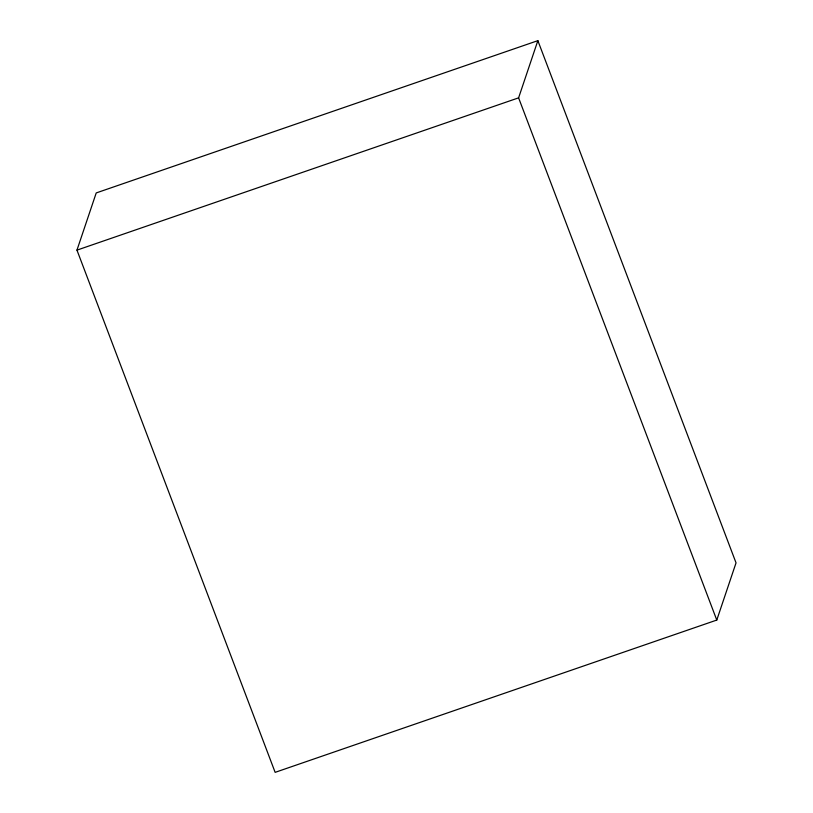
<?xml version="1.0" encoding="UTF-8"?>
<svg xmlns="http://www.w3.org/2000/svg" width="813" height="813" viewBox="0 0 813 813"><rect width="100%" height="100%" fill="white"/><g stroke="black" fill="none" stroke-linecap="round" stroke-linejoin="round"><path stroke-width="1.22" d="M76.961 250.13L96.219 192.935L537.86 40.65L736.039 562.87L716.781 620.065L275.14 772.35L76.961 250.13L518.603 97.845L537.86 40.65M518.603 97.845L716.781 620.065"/></g></svg>
